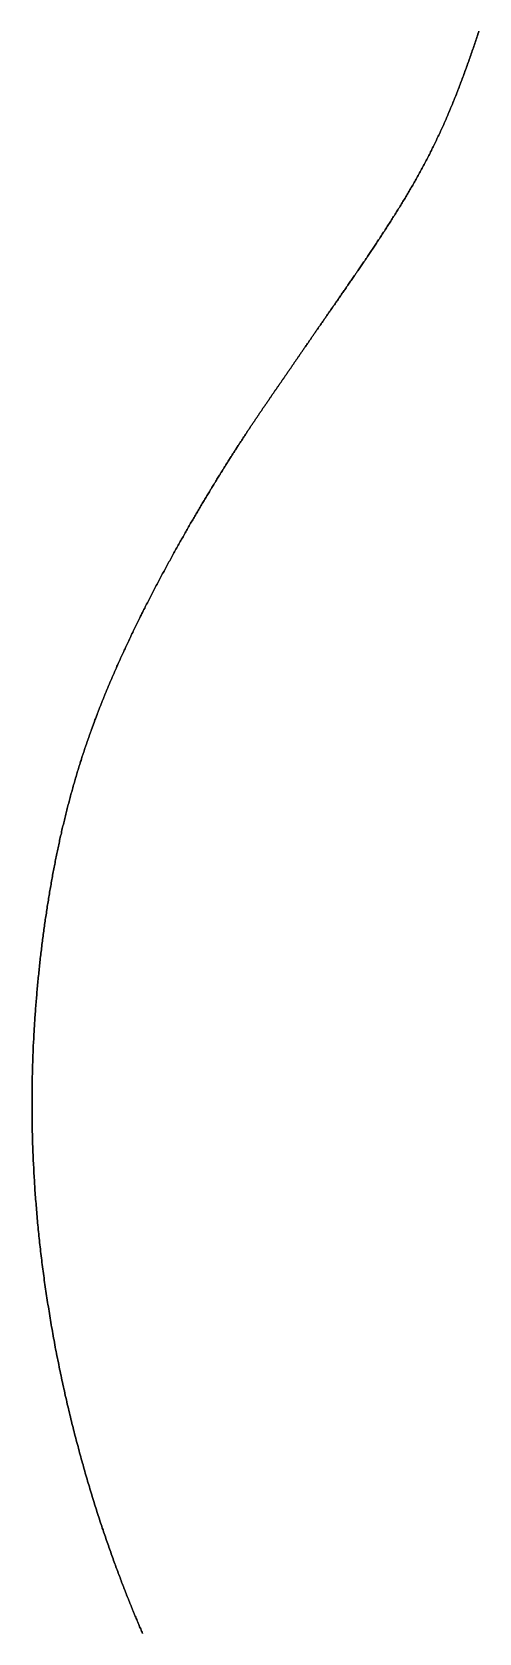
# Model space of a CAD drawing. Header units: inches. Extents: x 130170 to 284068, y 377793 to 804530.
# Drawn here: x 253348.8 to 253387.2, y 753642.5 to 753780.1 of the extents above; entities that cross this region are included whole.
import ezdxf

# ---------------------------------------------------------------- set-up
doc = ezdxf.new("R2010")
doc.units = ezdxf.units.IN
doc.header["$MEASUREMENT"] = 0
doc.layers.add('muni_il', color=7, linetype='Continuous')

msp = doc.modelspace()

# ---------------------------------------------------------------- linework, layer by layer
at = {"layer": 'muni_il'}
for points in [[(253387.18, 753780.2), (253387.14, 753780.07), (253387.1, 753779.94), (253387.05, 753779.8), (253387.01, 753779.67), (253386.96, 753779.54), (253386.92, 753779.41), (253386.88, 753779.28), (253386.83, 753779.15), (253386.79, 753779.02), (253386.74, 753778.89), (253386.7, 753778.76), (253386.66, 753778.63), (253386.61, 753778.5), (253386.57, 753778.38), (253386.52, 753778.25), (253386.48, 753778.12), (253386.43, 753777.99), (253386.39, 753777.86), (253386.34, 753777.74), (253386.3, 753777.61), (253386.25, 753777.48), (253386.21, 753777.36), (253386.16, 753777.23), (253386.12, 753777.1), (253386.07, 753776.98), (253386.03, 753776.85), (253385.98, 753776.73), (253385.93, 753776.6), (253385.89, 753776.47), (253385.84, 753776.35), (253385.8, 753776.23), (253385.75, 753776.1), (253385.7, 753775.98), (253385.66, 753775.85), (253385.61, 753775.73), (253385.57, 753775.61), (253385.52, 753775.49), (253385.47, 753775.36), (253385.42, 753775.24), (253385.38, 753775.12), (253385.33, 753775), (253385.28, 753774.88), (253385.24, 753774.76), (253385.19, 753774.64), (253385.14, 753774.52), (253385.09, 753774.4), (253385.04, 753774.28), (253385, 753774.16), (253384.95, 753774.04), (253384.9, 753773.92), (253384.85, 753773.8), (253384.8, 753773.68), (253384.75, 753773.56), (253384.7, 753773.45), (253384.65, 753773.33), (253384.6, 753773.21), (253384.55, 753773.09), (253384.5, 753772.98), (253384.45, 753772.86), (253384.4, 753772.74), (253384.35, 753772.63), (253384.3, 753772.51), (253384.25, 753772.4), (253384.2, 753772.28), (253384.15, 753772.17), (253384.1, 753772.05), (253384.05, 753771.94), (253383.99, 753771.83), (253383.94, 753771.71), (253383.89, 753771.6), (253383.84, 753771.49), (253383.79, 753771.37), (253383.73, 753771.26), (253383.68, 753771.15), (253383.63, 753771.04), (253383.57, 753770.93), (253383.52, 753770.81), (253383.47, 753770.7), (253383.41, 753770.59), (253383.36, 753770.48), (253383.31, 753770.37), (253383.25, 753770.26), (253383.2, 753770.15), (253383.14, 753770.04), (253383.09, 753769.93), (253383.03, 753769.82), (253382.98, 753769.71), (253382.92, 753769.6), (253382.87, 753769.5), (253382.81, 753769.39), (253382.76, 753769.28), (253382.7, 753769.17), (253382.64, 753769.06), (253382.59, 753768.96), (253382.53, 753768.85), (253382.48, 753768.74), (253382.42, 753768.64), (253382.36, 753768.53), (253382.3, 753768.42), (253382.25, 753768.32), (253382.19, 753768.21), (253382.13, 753768.11), (253382.07, 753768), (253382.02, 753767.9), (253381.96, 753767.79), (253381.9, 753767.69), (253381.84, 753767.58), (253381.78, 753767.48), (253381.72, 753767.37), (253381.67, 753767.27), (253381.61, 753767.17), (253381.55, 753767.06), (253381.49, 753766.96), (253381.43, 753766.86), (253381.37, 753766.76), (253381.31, 753766.65), (253381.25, 753766.55), (253381.19, 753766.45), (253381.13, 753766.35), (253381.07, 753766.24), (253381.01, 753766.14), (253380.95, 753766.04), (253380.89, 753765.94), (253380.83, 753765.84), (253380.77, 753765.74), (253380.71, 753765.64), (253380.65, 753765.54), (253380.59, 753765.44), (253380.53, 753765.34), (253380.47, 753765.24), (253380.41, 753765.14), (253380.34, 753765.04), (253380.28, 753764.94), (253380.22, 753764.84), (253380.16, 753764.75), (253380.1, 753764.65), (253380.04, 753764.55), (253379.98, 753764.45), (253379.92, 753764.35), (253379.85, 753764.26), (253379.79, 753764.16), (253379.73, 753764.06), (253379.67, 753763.96), (253379.61, 753763.87), (253379.55, 753763.77), (253379.49, 753763.68), (253379.42, 753763.58), (253379.36, 753763.48), (253379.3, 753763.39), (253379.24, 753763.29), (253379.18, 753763.2), (253379.12, 753763.1), (253379.06, 753763.01), (253378.99, 753762.91), (253378.93, 753762.82), (253378.87, 753762.73), (253378.81, 753762.63), (253378.75, 753762.54), (253378.69, 753762.45), (253378.63, 753762.35), (253378.56, 753762.26), (253378.5, 753762.17), (253378.44, 753762.08), (253378.38, 753761.98), (253378.32, 753761.89), (253378.26, 753761.8), (253378.2, 753761.71), (253378.14, 753761.62), (253378.08, 753761.53), (253378.02, 753761.44), (253377.96, 753761.35), (253377.9, 753761.26), (253377.84, 753761.17), (253377.78, 753761.08), (253377.72, 753760.99), (253377.66, 753760.9), (253377.6, 753760.81), (253377.54, 753760.72), (253377.48, 753760.64), (253377.42, 753760.55), (253377.36, 753760.46), (253377.3, 753760.37), (253377.24, 753760.29), (253377.18, 753760.2), (253377.12, 753760.11), (253377.06, 753760.03), (253377, 753759.94), (253376.95, 753759.86), (253376.89, 753759.77), (253376.83, 753759.68), (253376.77, 753759.6), (253376.71, 753759.52), (253376.66, 753759.43), (253376.6, 753759.35), (253376.54, 753759.26), (253376.48, 753759.18), (253376.43, 753759.1), (253376.37, 753759.02), (253376.31, 753758.93), (253376.26, 753758.85), (253376.2, 753758.77), (253376.14, 753758.69), (253376.09, 753758.61), (253376.03, 753758.53), (253375.98, 753758.45), (253375.92, 753758.37), (253375.87, 753758.29), (253375.81, 753758.21), (253375.76, 753758.13), (253375.7, 753758.05), (253375.65, 753757.97), (253375.59, 753757.89), (253375.54, 753757.81), (253375.49, 753757.74), (253375.43, 753757.66), (253375.38, 753757.58), (253375.33, 753757.51), (253375.27, 753757.43), (253375.22, 753757.35), (253375.17, 753757.28), (253375.12, 753757.2), (253375.07, 753757.13), (253375.01, 753757.05), (253374.96, 753756.98), (253374.91, 753756.9), (253374.86, 753756.83), (253374.81, 753756.76), (253374.76, 753756.68), (253374.71, 753756.61), (253374.66, 753756.54), (253374.61, 753756.47), (253374.56, 753756.4), (253374.51, 753756.32), (253374.46, 753756.25), (253374.41, 753756.18), (253374.36, 753756.11), (253374.31, 753756.04), (253374.26, 753755.97), (253374.22, 753755.9), (253374.17, 753755.83), (253374.12, 753755.76), (253374.07, 753755.7), (253374.03, 753755.63), (253373.98, 753755.56), (253373.93, 753755.49), (253373.89, 753755.43), (253373.84, 753755.36), (253373.79, 753755.29), (253373.75, 753755.23), (253373.7, 753755.16), (253373.66, 753755.09), (253373.61, 753755.03), (253373.57, 753754.96), (253373.52, 753754.9), (253373.48, 753754.84), (253373.43, 753754.77), (253373.39, 753754.71), (253373.35, 753754.65), (253373.3, 753754.58), (253373.26, 753754.52), (253373.22, 753754.46), (253373.17, 753754.39), (253373.13, 753754.33), (253373.09, 753754.27), (253373.05, 753754.21), (253373, 753754.15), (253372.96, 753754.09), (253372.92, 753754.03), (253372.88, 753753.97), (253372.84, 753753.91), (253372.8, 753753.85), (253372.76, 753753.79), (253372.72, 753753.73), (253372.68, 753753.67), (253372.63, 753753.61), (253372.59, 753753.56), (253372.56, 753753.5), (253372.52, 753753.44), (253372.48, 753753.38), (253372.44, 753753.33), (253372.4, 753753.27), (253372.36, 753753.21), (253372.32, 753753.16), (253372.28, 753753.1), (253372.24, 753753.05), (253372.21, 753752.99), (253372.17, 753752.94), (253372.13, 753752.88), (253372.09, 753752.83), (253372.05, 753752.77), (253372.02, 753752.72), (253371.98, 753752.66), (253371.94, 753752.61), (253371.91, 753752.56), (253371.87, 753752.5), (253371.83, 753752.45), (253371.8, 753752.4), (253371.76, 753752.34), (253371.72, 753752.29), (253371.69, 753752.24), (253371.65, 753752.19), (253371.62, 753752.14), (253371.58, 753752.08), (253371.55, 753752.03), (253371.51, 753751.98), (253371.48, 753751.93), (253371.44, 753751.88), (253371.41, 753751.83), (253371.37, 753751.78), (253371.34, 753751.73), (253371.3, 753751.68), (253371.27, 753751.63), (253371.23, 753751.58), (253371.2, 753751.53), (253371.16, 753751.48), (253371.13, 753751.43), (253371.1, 753751.38), (253371.06, 753751.33), (253371.03, 753751.28), (253371, 753751.23), (253370.96, 753751.18), (253370.93, 753751.13), (253370.89, 753751.09), (253370.86, 753751.04), (253370.83, 753750.99), (253370.79, 753750.94), (253370.76, 753750.89), (253370.73, 753750.84), (253370.7, 753750.8), (253370.66, 753750.75), (253370.63, 753750.7), (253370.6, 753750.65), (253370.56, 753750.6), (253370.53, 753750.56), (253370.5, 753750.51), (253370.46, 753750.46), (253370.43, 753750.41), (253370.4, 753750.37), (253370.37, 753750.32), (253370.33, 753750.27), (253370.3, 753750.22), (253370.27, 753750.18), (253370.24, 753750.13), (253370.2, 753750.08), (253370.17, 753750.03), (253370.14, 753749.99), (253370.11, 753749.94), (253370.07, 753749.89), (253370.04, 753749.84), (253370.01, 753749.8), (253369.98, 753749.75), (253369.94, 753749.7), (253369.91, 753749.65), (253369.88, 753749.61), (253369.84, 753749.56), (253369.81, 753749.51), (253369.78, 753749.46), (253369.75, 753749.42), (253369.71, 753749.37), (253369.68, 753749.32), (253369.65, 753749.27), (253369.61, 753749.23), (253369.58, 753749.18), (253369.55, 753749.13), (253369.52, 753749.08), (253369.48, 753749.03), (253369.45, 753748.98), (253369.42, 753748.94), (253369.38, 753748.89), (253369.35, 753748.84), (253369.31, 753748.79), (253369.28, 753748.74), (253369.25, 753748.69), (253369.21, 753748.64), (253369.18, 753748.59), (253369.15, 753748.54), (253369.11, 753748.49), (253369.08, 753748.44), (253369.04, 753748.39), (253369.01, 753748.34), (253368.97, 753748.29), (253368.94, 753748.24), (253368.91, 753748.19), (253368.87, 753748.14), (253368.84, 753748.09), (253368.8, 753748.04), (253368.77, 753747.99), (253368.73, 753747.93), (253368.69, 753747.88), (253368.66, 753747.83), (253368.62, 753747.78), (253368.59, 753747.72), (253368.55, 753747.67), (253368.52, 753747.62), (253368.48, 753747.56), (253368.44, 753747.51), (253368.41, 753747.46), (253368.37, 753747.4), (253368.33, 753747.35), (253368.3, 753747.29), (253368.26, 753747.24), (253368.22, 753747.18), (253368.18, 753747.13), (253368.15, 753747.07), (253368.11, 753747.02), (253368.07, 753746.96), (253368.03, 753746.9), (253367.99, 753746.85), (253367.96, 753746.79), (253367.92, 753746.73), (253367.88, 753746.67), (253367.84, 753746.62), (253367.8, 753746.56), (253367.76, 753746.5), (253367.72, 753746.44), (253367.68, 753746.38), (253367.64, 753746.32), (253367.6, 753746.26), (253367.56, 753746.2), (253367.52, 753746.14), (253367.48, 753746.08), (253367.44, 753746.02), (253367.4, 753745.96), (253367.36, 753745.89), (253367.32, 753745.83), (253367.27, 753745.77), (253367.23, 753745.7), (253367.19, 753745.64), (253367.15, 753745.58), (253367.11, 753745.51), (253367.06, 753745.45), (253367.02, 753745.38), (253366.98, 753745.32), (253366.93, 753745.25), (253366.89, 753745.18), (253366.85, 753745.12), (253366.8, 753745.05), (253366.76, 753744.98), (253366.71, 753744.92), (253366.67, 753744.85), (253366.63, 753744.78), (253366.58, 753744.71), (253366.54, 753744.64), (253366.49, 753744.57), (253366.44, 753744.5), (253366.4, 753744.43), (253366.35, 753744.36), (253366.31, 753744.29), (253366.26, 753744.21), (253366.21, 753744.14), (253366.17, 753744.07), (253366.12, 753743.99), (253366.07, 753743.92), (253366.02, 753743.85), (253365.98, 753743.77), (253365.93, 753743.7), (253365.88, 753743.62), (253365.83, 753743.55), (253365.78, 753743.47), (253365.74, 753743.39), (253365.69, 753743.31), (253365.64, 753743.24), (253365.59, 753743.16), (253365.54, 753743.08), (253365.49, 753743), (253365.44, 753742.92), (253365.39, 753742.84), (253365.34, 753742.76), (253365.29, 753742.68), (253365.24, 753742.6), (253365.18, 753742.52), (253365.13, 753742.44), (253365.08, 753742.35), (253365.03, 753742.27), (253364.98, 753742.19), (253364.93, 753742.1), (253364.87, 753742.02), (253364.82, 753741.93), (253364.77, 753741.85), (253364.72, 753741.76), (253364.66, 753741.68), (253364.61, 753741.59), (253364.56, 753741.5), (253364.5, 753741.41), (253364.45, 753741.33), (253364.39, 753741.24), (253364.34, 753741.15), (253364.29, 753741.06), (253364.23, 753740.97), (253364.18, 753740.88), (253364.12, 753740.79), (253364.07, 753740.7), (253364.01, 753740.61), (253363.96, 753740.52), (253363.9, 753740.42), (253363.84, 753740.33), (253363.79, 753740.24), (253363.73, 753740.15), (253363.68, 753740.05), (253363.62, 753739.96), (253363.56, 753739.86), (253363.51, 753739.77), (253363.45, 753739.67), (253363.39, 753739.58), (253363.33, 753739.48), (253363.28, 753739.38), (253363.22, 753739.29), (253363.16, 753739.19), (253363.1, 753739.09), (253363.05, 753738.99), (253362.99, 753738.89), (253362.93, 753738.8), (253362.87, 753738.7), (253362.81, 753738.6), (253362.76, 753738.5), (253362.7, 753738.4), (253362.64, 753738.3), (253362.58, 753738.19), (253362.52, 753738.09), (253362.46, 753737.99), (253362.4, 753737.89), (253362.34, 753737.79), (253362.28, 753737.68), (253362.22, 753737.58), (253362.17, 753737.48), (253362.11, 753737.37), (253362.05, 753737.27), (253361.99, 753737.16), (253361.93, 753737.06), (253361.87, 753736.95), (253361.81, 753736.85), (253361.75, 753736.74), (253361.69, 753736.64), (253361.63, 753736.53), (253361.57, 753736.42), (253361.51, 753736.32), (253361.45, 753736.21), (253361.39, 753736.1), (253361.33, 753736), (253361.27, 753735.89), (253361.21, 753735.78), (253361.14, 753735.67), (253361.08, 753735.56), (253361.02, 753735.45), (253360.96, 753735.34), (253360.9, 753735.23), (253360.84, 753735.12), (253360.78, 753735.01), (253360.72, 753734.9), (253360.66, 753734.79), (253360.6, 753734.68), (253360.54, 753734.57), (253360.48, 753734.46), (253360.42, 753734.35), (253360.36, 753734.24), (253360.3, 753734.13), (253360.24, 753734.02), (253360.18, 753733.9), (253360.12, 753733.79), (253360.06, 753733.68), (253359.99, 753733.57), (253359.93, 753733.45), (253359.87, 753733.34), (253359.81, 753733.23), (253359.75, 753733.11), (253359.69, 753733), (253359.63, 753732.89), (253359.57, 753732.77), (253359.51, 753732.66), (253359.45, 753732.55), (253359.39, 753732.43), (253359.33, 753732.32), (253359.27, 753732.2), (253359.21, 753732.09), (253359.15, 753731.97), (253359.09, 753731.86), (253359.04, 753731.74), (253358.98, 753731.63), (253358.92, 753731.51), (253358.86, 753731.4), (253358.8, 753731.28), (253358.74, 753731.17), (253358.68, 753731.05), (253358.62, 753730.94), (253358.56, 753730.82), (253358.5, 753730.71), (253358.45, 753730.59), (253358.39, 753730.48), (253358.33, 753730.36), (253358.27, 753730.24), (253358.21, 753730.13), (253358.16, 753730.01), (253358.1, 753729.9), (253358.04, 753729.78), (253357.98, 753729.66), (253357.93, 753729.55), (253357.87, 753729.43), (253357.81, 753729.32), (253357.75, 753729.2), (253357.7, 753729.08), (253357.64, 753728.97), (253357.58, 753728.85), (253357.53, 753728.73), (253357.47, 753728.62), (253357.42, 753728.5), (253357.36, 753728.39), (253357.3, 753728.27), (253357.25, 753728.15), (253357.19, 753728.04), (253357.14, 753727.92), (253357.08, 753727.8), (253357.03, 753727.69), (253356.97, 753727.57), (253356.92, 753727.46), (253356.87, 753727.34), (253356.81, 753727.22), (253356.76, 753727.11), (253356.7, 753726.99), (253356.65, 753726.88), (253356.6, 753726.76), (253356.54, 753726.64), (253356.49, 753726.53), (253356.44, 753726.41), (253356.38, 753726.29), (253356.33, 753726.18), (253356.28, 753726.06), (253356.23, 753725.95), (253356.18, 753725.83), (253356.12, 753725.71), (253356.07, 753725.6), (253356.02, 753725.48), (253355.97, 753725.37), (253355.92, 753725.25), (253355.87, 753725.14), (253355.82, 753725.02), (253355.77, 753724.9), (253355.72, 753724.79), (253355.67, 753724.67), (253355.62, 753724.56), (253355.57, 753724.44), (253355.52, 753724.33), (253355.47, 753724.21), (253355.42, 753724.1), (253355.37, 753723.98), (253355.32, 753723.86), (253355.28, 753723.75), (253355.23, 753723.63), (253355.18, 753723.52), (253355.13, 753723.4), (253355.09, 753723.29), (253355.04, 753723.17), (253354.99, 753723.06), (253354.94, 753722.94), (253354.9, 753722.83), (253354.85, 753722.71), (253354.81, 753722.6), (253354.76, 753722.48), (253354.71, 753722.37), (253354.67, 753722.25), (253354.62, 753722.14), (253354.58, 753722.02), (253354.53, 753721.91), (253354.49, 753721.79), (253354.44, 753721.68), (253354.4, 753721.56), (253354.36, 753721.45), (253354.31, 753721.33), (253354.27, 753721.22), (253354.22, 753721.1), (253354.18, 753720.99), (253354.14, 753720.87), (253354.1, 753720.76), (253354.05, 753720.64), (253354.01, 753720.53), (253353.97, 753720.41), (253353.93, 753720.3), (253353.88, 753720.18), (253353.84, 753720.07), (253353.8, 753719.95), (253353.76, 753719.84), (253353.72, 753719.72), (253353.68, 753719.61), (253353.64, 753719.49), (253353.6, 753719.37), (253353.56, 753719.26), (253353.52, 753719.14), (253353.48, 753719.03), (253353.44, 753718.91), (253353.4, 753718.8), (253353.36, 753718.68), (253353.32, 753718.57), (253353.28, 753718.45), (253353.24, 753718.33), (253353.21, 753718.22), (253353.17, 753718.1), (253353.13, 753717.99), (253353.09, 753717.87), (253353.05, 753717.75), (253353.02, 753717.64), (253352.98, 753717.52), (253352.94, 753717.41), (253352.91, 753717.29), (253352.87, 753717.17), (253352.83, 753717.06), (253352.8, 753716.94), (253352.76, 753716.82), (253352.73, 753716.7), (253352.69, 753716.59), (253352.65, 753716.47), (253352.62, 753716.35), (253352.58, 753716.24), (253352.55, 753716.12), (253352.51, 753716), (253352.48, 753715.88), (253352.44, 753715.76), (253352.41, 753715.65), (253352.38, 753715.53), (253352.34, 753715.41), (253352.31, 753715.29), (253352.27, 753715.17), (253352.24, 753715.05), (253352.21, 753714.93), (253352.18, 753714.81), (253352.14, 753714.7), (253352.11, 753714.58), (253352.08, 753714.46), (253352.04, 753714.34), (253352.01, 753714.22), (253351.98, 753714.1), (253351.95, 753713.98), (253351.92, 753713.85), (253351.88, 753713.73), (253351.85, 753713.61), (253351.82, 753713.49), (253351.79, 753713.37), (253351.76, 753713.25), (253351.73, 753713.13), (253351.7, 753713), (253351.67, 753712.88), (253351.64, 753712.76), (253351.61, 753712.64), (253351.58, 753712.51), (253351.55, 753712.39), (253351.52, 753712.27), (253351.49, 753712.14), (253351.46, 753712.02), (253351.43, 753711.9), (253351.4, 753711.77), (253351.37, 753711.65), (253351.34, 753711.52), (253351.31, 753711.4), (253351.29, 753711.27), (253351.26, 753711.15), (253351.23, 753711.02), (253351.2, 753710.9), (253351.17, 753710.77), (253351.14, 753710.64), (253351.12, 753710.52), (253351.09, 753710.39), (253351.06, 753710.26), (253351.04, 753710.14), (253351.01, 753710.01), (253350.98, 753709.88), (253350.95, 753709.75), (253350.93, 753709.62), (253350.9, 753709.5), (253350.87, 753709.37), (253350.85, 753709.24), (253350.82, 753709.11), (253350.8, 753708.98), (253350.77, 753708.85), (253350.75, 753708.72), (253350.72, 753708.59), (253350.69, 753708.46), (253350.67, 753708.33), (253350.64, 753708.19), (253350.62, 753708.06), (253350.59, 753707.93), (253350.57, 753707.8), (253350.54, 753707.66), (253350.52, 753707.53), (253350.5, 753707.4), (253350.47, 753707.27), (253350.45, 753707.13), (253350.42, 753707), (253350.4, 753706.86), (253350.38, 753706.73), (253350.35, 753706.59), (253350.33, 753706.46), (253350.31, 753706.32), (253350.28, 753706.19), (253350.26, 753706.05), (253350.24, 753705.91), (253350.22, 753705.78), (253350.19, 753705.64), (253350.17, 753705.5), (253350.15, 753705.37), (253350.13, 753705.23), (253350.1, 753705.09), (253350.08, 753704.95), (253350.06, 753704.81), (253350.04, 753704.67), (253350.02, 753704.53), (253350, 753704.39), (253349.98, 753704.25), (253349.96, 753704.11), (253349.93, 753703.97), (253349.91, 753703.83), (253349.89, 753703.69), (253349.87, 753703.55), (253349.85, 753703.41), (253349.83, 753703.26), (253349.81, 753703.12), (253349.79, 753702.98), (253349.77, 753702.84), (253349.75, 753702.69), (253349.74, 753702.55), (253349.72, 753702.41), (253349.7, 753702.26), (253349.68, 753702.12), (253349.66, 753701.97), (253349.64, 753701.83), (253349.62, 753701.68), (253349.61, 753701.53), (253349.59, 753701.39), (253349.57, 753701.24), (253349.55, 753701.09), (253349.53, 753700.95), (253349.52, 753700.8), (253349.5, 753700.65), (253349.48, 753700.5), (253349.47, 753700.36), (253349.45, 753700.21), (253349.43, 753700.06), (253349.42, 753699.91), (253349.4, 753699.76), (253349.38, 753699.61), (253349.37, 753699.46), (253349.35, 753699.31), (253349.34, 753699.16), (253349.32, 753699.01), (253349.31, 753698.86), (253349.29, 753698.7), (253349.28, 753698.55), (253349.26, 753698.4), (253349.25, 753698.25), (253349.23, 753698.09), (253349.22, 753697.94), (253349.21, 753697.79), (253349.19, 753697.63), (253349.18, 753697.48), (253349.17, 753697.32), (253349.15, 753697.17), (253349.14, 753697.01), (253349.13, 753696.86), (253349.12, 753696.7), (253349.1, 753696.55), (253349.09, 753696.39), (253349.08, 753696.23), (253349.07, 753696.08), (253349.06, 753695.92), (253349.04, 753695.76), (253349.03, 753695.6), (253349.02, 753695.45), (253349.01, 753695.29), (253349, 753695.13), (253348.99, 753694.97), (253348.98, 753694.81), (253348.97, 753694.65), (253348.96, 753694.49), (253348.95, 753694.33), (253348.94, 753694.17), (253348.93, 753694.01), (253348.92, 753693.85), (253348.92, 753693.69), (253348.91, 753693.52), (253348.9, 753693.36), (253348.89, 753693.2), (253348.88, 753693.04), (253348.88, 753692.87), (253348.87, 753692.71), (253348.86, 753692.55), (253348.86, 753692.38), (253348.85, 753692.22), (253348.84, 753692.05), (253348.84, 753691.89), (253348.83, 753691.72), (253348.83, 753691.56), (253348.82, 753691.39), (253348.82, 753691.23), (253348.81, 753691.06), (253348.81, 753690.89), (253348.8, 753690.73), (253348.8, 753690.56), (253348.79, 753690.39), (253348.79, 753690.22), (253348.79, 753690.06), (253348.78, 753689.89), (253348.78, 753689.72), (253348.78, 753689.55), (253348.78, 753689.38), (253348.77, 753689.21), (253348.77, 753689.04), (253348.77, 753688.87), (253348.77, 753688.7), (253348.77, 753688.53), (253348.77, 753688.36), (253348.77, 753688.19), (253348.77, 753688.02), (253348.77, 753687.84), (253348.77, 753687.67), (253348.77, 753687.5), (253348.77, 753687.33), (253348.77, 753687.15), (253348.77, 753686.98), (253348.77, 753686.8), (253348.78, 753686.63), (253348.78, 753686.46), (253348.78, 753686.28), (253348.78, 753686.11), (253348.79, 753685.93), (253348.79, 753685.76), (253348.79, 753685.58), (253348.8, 753685.4), (253348.8, 753685.23), (253348.81, 753685.05), (253348.81, 753684.87), (253348.82, 753684.7), (253348.82, 753684.52), (253348.83, 753684.34), (253348.84, 753684.16), (253348.84, 753683.98), (253348.85, 753683.81), (253348.86, 753683.63), (253348.86, 753683.45), (253348.87, 753683.27), (253348.88, 753683.09), (253348.89, 753682.91), (253348.9, 753682.73), (253348.91, 753682.55), (253348.91, 753682.37), (253348.92, 753682.18), (253348.93, 753682), (253348.94, 753681.82), (253348.95, 753681.64), (253348.97, 753681.46), (253348.98, 753681.27), (253348.99, 753681.09), (253349, 753680.91), (253349.01, 753680.73), (253349.02, 753680.54), (253349.04, 753680.36), (253349.05, 753680.17), (253349.06, 753679.99), (253349.08, 753679.81), (253349.09, 753679.62), (253349.11, 753679.44), (253349.12, 753679.25), (253349.14, 753679.07), (253349.15, 753678.88), (253349.17, 753678.7), (253349.18, 753678.51), (253349.2, 753678.32), (253349.22, 753678.14), (253349.23, 753677.95), (253349.25, 753677.76), (253349.27, 753677.58), (253349.29, 753677.39), (253349.31, 753677.2), (253349.32, 753677.01), (253349.34, 753676.83), (253349.36, 753676.64), (253349.38, 753676.45), (253349.4, 753676.26), (253349.42, 753676.07), (253349.44, 753675.88), (253349.47, 753675.7), (253349.49, 753675.51), (253349.51, 753675.32), (253349.53, 753675.13), (253349.55, 753674.94), (253349.58, 753674.75), (253349.6, 753674.56), (253349.62, 753674.37), (253349.65, 753674.18), (253349.67, 753673.99), (253349.7, 753673.8), (253349.72, 753673.61), (253349.75, 753673.42), (253349.77, 753673.23), (253349.8, 753673.04), (253349.82, 753672.85), (253349.85, 753672.65), (253349.88, 753672.46), (253349.91, 753672.27), (253349.93, 753672.08), (253349.96, 753671.89), (253349.99, 753671.7), (253350.02, 753671.51), (253350.05, 753671.32), (253350.08, 753671.12), (253350.11, 753670.93), (253350.14, 753670.74), (253350.17, 753670.55), (253350.2, 753670.36), (253350.23, 753670.17), (253350.26, 753669.98), (253350.29, 753669.78), (253350.32, 753669.59), (253350.35, 753669.4), (253350.39, 753669.21), (253350.42, 753669.02), (253350.45, 753668.83), (253350.49, 753668.63), (253350.52, 753668.44), (253350.55, 753668.25), (253350.59, 753668.06), (253350.62, 753667.87), (253350.66, 753667.68), (253350.69, 753667.49), (253350.73, 753667.3), (253350.77, 753667.1), (253350.8, 753666.91), (253350.84, 753666.72), (253350.88, 753666.53), (253350.91, 753666.34), (253350.95, 753666.15), (253350.99, 753665.96), (253351.03, 753665.77), (253351.07, 753665.58), (253351.1, 753665.39), (253351.14, 753665.2), (253351.18, 753665.01), (253351.22, 753664.82), (253351.26, 753664.63), (253351.3, 753664.44), (253351.34, 753664.26), (253351.38, 753664.07), (253351.42, 753663.88), (253351.47, 753663.69), (253351.51, 753663.5), (253351.55, 753663.32), (253351.59, 753663.13), (253351.63, 753662.94), (253351.68, 753662.75), (253351.72, 753662.57), (253351.76, 753662.38), (253351.8, 753662.2), (253351.85, 753662.01), (253351.89, 753661.82), (253351.94, 753661.64), (253351.98, 753661.45), (253352.02, 753661.27), (253352.07, 753661.09), (253352.11, 753660.9), (253352.16, 753660.72), (253352.2, 753660.54), (253352.25, 753660.35), (253352.3, 753660.17), (253352.34, 753659.99), (253352.39, 753659.81), (253352.43, 753659.63), (253352.48, 753659.44), (253352.53, 753659.26), (253352.57, 753659.08), (253352.62, 753658.9), (253352.67, 753658.73), (253352.72, 753658.55), (253352.76, 753658.37), (253352.81, 753658.19), (253352.86, 753658.01), (253352.91, 753657.84), (253352.96, 753657.66), (253353, 753657.48), (253353.05, 753657.31), (253353.1, 753657.13), (253353.15, 753656.96), (253353.2, 753656.79), (253353.25, 753656.61), (253353.3, 753656.44), (253353.35, 753656.27), (253353.4, 753656.1), (253353.45, 753655.92), (253353.5, 753655.75), (253353.55, 753655.58), (253353.6, 753655.41), (253353.65, 753655.25), (253353.7, 753655.08), (253353.75, 753654.91), (253353.8, 753654.74), (253353.85, 753654.58), (253353.9, 753654.41), (253353.95, 753654.24), (253354, 753654.08), (253354.05, 753653.92), (253354.1, 753653.75), (253354.15, 753653.59), (253354.2, 753653.43), (253354.25, 753653.27), (253354.3, 753653.11), (253354.35, 753652.95), (253354.41, 753652.79), (253354.46, 753652.63), (253354.51, 753652.47), (253354.56, 753652.31), (253354.61, 753652.16), (253354.66, 753652), (253354.71, 753651.84), (253354.76, 753651.69), (253354.81, 753651.54), (253354.87, 753651.38), (253354.92, 753651.23), (253354.97, 753651.08), (253355.02, 753650.93), (253355.07, 753650.78), (253355.12, 753650.63), (253355.17, 753650.48), (253355.22, 753650.33), (253355.27, 753650.19), (253355.33, 753650.04), (253355.38, 753649.89), (253355.43, 753649.75), (253355.48, 753649.61), (253355.53, 753649.46), (253355.58, 753649.32), (253355.63, 753649.18), (253355.68, 753649.04), (253355.73, 753648.9), (253355.78, 753648.76), (253355.83, 753648.62), (253355.88, 753648.48), (253355.93, 753648.35), (253355.98, 753648.21), (253356.03, 753648.07), (253356.08, 753647.94), (253356.13, 753647.81), (253356.18, 753647.67), (253356.23, 753647.54), (253356.28, 753647.41), (253356.33, 753647.28), (253356.38, 753647.15), (253356.42, 753647.02), (253356.47, 753646.9), (253356.52, 753646.77), (253356.57, 753646.64), (253356.62, 753646.52), (253356.67, 753646.39), (253356.71, 753646.27), (253356.76, 753646.15), (253356.81, 753646.03), (253356.86, 753645.91), (253356.9, 753645.79), (253356.95, 753645.67), (253357, 753645.55), (253357.05, 753645.43), (253357.09, 753645.31), (253357.14, 753645.2), (253357.18, 753645.08), (253357.23, 753644.97), (253357.28, 753644.86), (253357.32, 753644.74), (253357.37, 753644.63), (253357.41, 753644.52), (253357.46, 753644.41), (253357.5, 753644.3), (253357.55, 753644.19), (253357.59, 753644.09), (253357.64, 753643.98), (253357.68, 753643.88), (253357.72, 753643.77), (253357.77, 753643.67), (253357.81, 753643.56), (253357.85, 753643.46), (253357.9, 753643.36), (253357.94, 753643.26), (253357.98, 753643.16), (253358.02, 753643.06), (253358.06, 753642.96), (253358.11, 753642.87), (253358.15, 753642.77), (253358.19, 753642.67), (253358.23, 753642.58), (253358.27, 753642.49)], [(253358.27, 753642.49), (253358.23, 753642.58), (253358.19, 753642.67), (253358.15, 753642.77), (253358.11, 753642.87), (253358.06, 753642.96), (253358.02, 753643.06), (253357.98, 753643.16), (253357.94, 753643.26), (253357.9, 753643.36), (253357.85, 753643.46), (253357.81, 753643.56), (253357.77, 753643.67), (253357.72, 753643.77), (253357.68, 753643.88), (253357.64, 753643.98), (253357.59, 753644.09), (253357.55, 753644.19), (253357.5, 753644.3), (253357.46, 753644.41), (253357.41, 753644.52), (253357.37, 753644.63), (253357.32, 753644.74), (253357.28, 753644.86), (253357.23, 753644.97), (253357.18, 753645.08), (253357.14, 753645.2), (253357.09, 753645.31), (253357.05, 753645.43), (253357, 753645.55), (253356.95, 753645.67), (253356.9, 753645.79), (253356.86, 753645.91), (253356.81, 753646.03), (253356.76, 753646.15), (253356.71, 753646.27), (253356.67, 753646.39), (253356.62, 753646.52), (253356.57, 753646.64), (253356.52, 753646.77), (253356.47, 753646.9), (253356.42, 753647.02), (253356.38, 753647.15), (253356.33, 753647.28), (253356.28, 753647.41), (253356.23, 753647.54), (253356.18, 753647.67), (253356.13, 753647.81), (253356.08, 753647.94), (253356.03, 753648.07), (253355.98, 753648.21), (253355.93, 753648.35), (253355.88, 753648.48), (253355.83, 753648.62), (253355.78, 753648.76), (253355.73, 753648.9), (253355.68, 753649.04), (253355.63, 753649.18), (253355.58, 753649.32), (253355.53, 753649.46), (253355.48, 753649.61), (253355.43, 753649.75), (253355.38, 753649.89), (253355.33, 753650.04), (253355.27, 753650.19), (253355.22, 753650.33), (253355.17, 753650.48), (253355.12, 753650.63), (253355.07, 753650.78), (253355.02, 753650.93), (253354.97, 753651.08), (253354.92, 753651.23), (253354.87, 753651.38), (253354.81, 753651.54), (253354.76, 753651.69), (253354.71, 753651.84), (253354.66, 753652), (253354.61, 753652.16), (253354.56, 753652.31), (253354.51, 753652.47), (253354.46, 753652.63), (253354.41, 753652.79), (253354.35, 753652.95), (253354.3, 753653.11), (253354.25, 753653.27), (253354.2, 753653.43), (253354.15, 753653.59), (253354.1, 753653.75), (253354.05, 753653.92), (253354, 753654.08), (253353.95, 753654.24), (253353.9, 753654.41), (253353.85, 753654.58), (253353.8, 753654.74), (253353.75, 753654.91), (253353.7, 753655.08), (253353.65, 753655.25), (253353.6, 753655.41), (253353.55, 753655.58), (253353.5, 753655.75), (253353.45, 753655.92), (253353.4, 753656.1), (253353.35, 753656.27), (253353.3, 753656.44), (253353.25, 753656.61), (253353.2, 753656.79), (253353.15, 753656.96), (253353.1, 753657.13), (253353.05, 753657.31), (253353, 753657.48), (253352.96, 753657.66), (253352.91, 753657.84), (253352.86, 753658.01), (253352.81, 753658.19), (253352.76, 753658.37), (253352.72, 753658.55), (253352.67, 753658.73), (253352.62, 753658.9), (253352.57, 753659.08), (253352.53, 753659.26), (253352.48, 753659.44), (253352.43, 753659.63), (253352.39, 753659.81), (253352.34, 753659.99), (253352.3, 753660.17), (253352.25, 753660.35), (253352.2, 753660.54), (253352.16, 753660.72), (253352.11, 753660.9), (253352.07, 753661.09), (253352.02, 753661.27), (253351.98, 753661.45), (253351.94, 753661.64), (253351.89, 753661.82), (253351.85, 753662.01), (253351.8, 753662.2), (253351.76, 753662.38), (253351.72, 753662.57), (253351.68, 753662.75), (253351.63, 753662.94), (253351.59, 753663.13), (253351.55, 753663.32), (253351.51, 753663.5), (253351.47, 753663.69), (253351.42, 753663.88), (253351.38, 753664.07), (253351.34, 753664.26), (253351.3, 753664.44), (253351.26, 753664.63), (253351.22, 753664.82), (253351.18, 753665.01), (253351.14, 753665.2), (253351.1, 753665.39), (253351.07, 753665.58), (253351.03, 753665.77), (253350.99, 753665.96), (253350.95, 753666.15), (253350.91, 753666.34), (253350.88, 753666.53), (253350.84, 753666.72), (253350.8, 753666.91), (253350.77, 753667.1), (253350.73, 753667.3), (253350.69, 753667.49), (253350.66, 753667.68), (253350.62, 753667.87), (253350.59, 753668.06), (253350.55, 753668.25), (253350.52, 753668.44), (253350.49, 753668.63), (253350.45, 753668.83), (253350.42, 753669.02), (253350.39, 753669.21), (253350.35, 753669.4), (253350.32, 753669.59), (253350.29, 753669.78), (253350.26, 753669.98), (253350.23, 753670.17), (253350.2, 753670.36), (253350.17, 753670.55), (253350.14, 753670.74), (253350.11, 753670.93), (253350.08, 753671.12), (253350.05, 753671.32), (253350.02, 753671.51), (253349.99, 753671.7), (253349.96, 753671.89), (253349.93, 753672.08), (253349.91, 753672.27), (253349.88, 753672.46), (253349.85, 753672.65), (253349.82, 753672.85), (253349.8, 753673.04), (253349.77, 753673.23), (253349.75, 753673.42), (253349.72, 753673.61), (253349.7, 753673.8), (253349.67, 753673.99), (253349.65, 753674.18), (253349.62, 753674.37), (253349.6, 753674.56), (253349.58, 753674.75), (253349.55, 753674.94), (253349.53, 753675.13), (253349.51, 753675.32), (253349.49, 753675.51), (253349.47, 753675.7), (253349.44, 753675.88), (253349.42, 753676.07), (253349.4, 753676.26), (253349.38, 753676.45), (253349.36, 753676.64), (253349.34, 753676.83), (253349.32, 753677.01), (253349.31, 753677.2), (253349.29, 753677.39), (253349.27, 753677.58), (253349.25, 753677.76), (253349.23, 753677.95), (253349.22, 753678.14), (253349.2, 753678.32), (253349.18, 753678.51), (253349.17, 753678.7), (253349.15, 753678.88), (253349.14, 753679.07), (253349.12, 753679.25), (253349.11, 753679.44), (253349.09, 753679.62), (253349.08, 753679.81), (253349.06, 753679.99), (253349.05, 753680.17), (253349.04, 753680.36), (253349.02, 753680.54), (253349.01, 753680.73), (253349, 753680.91), (253348.99, 753681.09), (253348.98, 753681.27), (253348.97, 753681.46), (253348.95, 753681.64), (253348.94, 753681.82), (253348.93, 753682), (253348.92, 753682.18), (253348.91, 753682.37), (253348.91, 753682.55), (253348.9, 753682.73), (253348.89, 753682.91), (253348.88, 753683.09), (253348.87, 753683.27), (253348.86, 753683.45), (253348.86, 753683.63), (253348.85, 753683.81), (253348.84, 753683.98), (253348.84, 753684.16), (253348.83, 753684.34), (253348.82, 753684.52), (253348.82, 753684.7), (253348.81, 753684.87), (253348.81, 753685.05), (253348.8, 753685.23), (253348.8, 753685.4), (253348.79, 753685.58), (253348.79, 753685.76), (253348.79, 753685.93), (253348.78, 753686.11), (253348.78, 753686.28), (253348.78, 753686.46), (253348.78, 753686.63), (253348.77, 753686.8), (253348.77, 753686.98), (253348.77, 753687.15), (253348.77, 753687.33), (253348.77, 753687.5), (253348.77, 753687.67), (253348.77, 753687.84), (253348.77, 753688.02), (253348.77, 753688.19), (253348.77, 753688.36), (253348.77, 753688.53), (253348.77, 753688.7), (253348.77, 753688.87), (253348.77, 753689.04), (253348.77, 753689.21), (253348.78, 753689.38), (253348.78, 753689.55), (253348.78, 753689.72), (253348.78, 753689.89), (253348.79, 753690.06), (253348.79, 753690.22), (253348.79, 753690.39), (253348.8, 753690.56), (253348.8, 753690.73), (253348.81, 753690.89), (253348.81, 753691.06), (253348.82, 753691.23), (253348.82, 753691.39), (253348.83, 753691.56), (253348.83, 753691.72), (253348.84, 753691.89), (253348.84, 753692.05), (253348.85, 753692.22), (253348.86, 753692.38), (253348.86, 753692.55), (253348.87, 753692.71), (253348.88, 753692.87), (253348.88, 753693.04), (253348.89, 753693.2), (253348.9, 753693.36), (253348.91, 753693.52), (253348.92, 753693.69), (253348.92, 753693.85), (253348.93, 753694.01), (253348.94, 753694.17), (253348.95, 753694.33), (253348.96, 753694.49), (253348.97, 753694.65), (253348.98, 753694.81), (253348.99, 753694.97), (253349, 753695.13), (253349.01, 753695.29), (253349.02, 753695.45), (253349.03, 753695.6), (253349.04, 753695.76), (253349.06, 753695.92), (253349.07, 753696.08), (253349.08, 753696.23), (253349.09, 753696.39), (253349.1, 753696.55), (253349.12, 753696.7), (253349.13, 753696.86), (253349.14, 753697.01), (253349.15, 753697.17), (253349.17, 753697.32), (253349.18, 753697.48), (253349.19, 753697.63), (253349.21, 753697.79), (253349.22, 753697.94), (253349.23, 753698.09), (253349.25, 753698.25), (253349.26, 753698.4), (253349.28, 753698.55), (253349.29, 753698.7), (253349.31, 753698.86), (253349.32, 753699.01), (253349.34, 753699.16), (253349.35, 753699.31), (253349.37, 753699.46), (253349.38, 753699.61), (253349.4, 753699.76), (253349.42, 753699.91), (253349.43, 753700.06), (253349.45, 753700.21), (253349.47, 753700.36), (253349.48, 753700.5), (253349.5, 753700.65), (253349.52, 753700.8), (253349.53, 753700.95), (253349.55, 753701.09), (253349.57, 753701.24), (253349.59, 753701.39), (253349.61, 753701.53), (253349.62, 753701.68), (253349.64, 753701.83), (253349.66, 753701.97), (253349.68, 753702.12), (253349.7, 753702.26), (253349.72, 753702.41), (253349.74, 753702.55), (253349.75, 753702.69), (253349.77, 753702.84), (253349.79, 753702.98), (253349.81, 753703.12), (253349.83, 753703.26), (253349.85, 753703.41), (253349.87, 753703.55), (253349.89, 753703.69), (253349.91, 753703.83), (253349.93, 753703.97), (253349.96, 753704.11), (253349.98, 753704.25), (253350, 753704.39), (253350.02, 753704.53), (253350.04, 753704.67), (253350.06, 753704.81), (253350.08, 753704.95), (253350.1, 753705.09), (253350.13, 753705.23), (253350.15, 753705.37), (253350.17, 753705.5), (253350.19, 753705.64), (253350.22, 753705.78), (253350.24, 753705.91), (253350.26, 753706.05), (253350.28, 753706.19), (253350.31, 753706.32), (253350.33, 753706.46), (253350.35, 753706.59), (253350.38, 753706.73), (253350.4, 753706.86), (253350.42, 753707), (253350.45, 753707.13), (253350.47, 753707.27), (253350.5, 753707.4), (253350.52, 753707.53), (253350.54, 753707.66), (253350.57, 753707.8), (253350.59, 753707.93), (253350.62, 753708.06), (253350.64, 753708.19), (253350.67, 753708.33), (253350.69, 753708.46), (253350.72, 753708.59), (253350.75, 753708.72), (253350.77, 753708.85), (253350.8, 753708.98), (253350.82, 753709.11), (253350.85, 753709.24), (253350.87, 753709.37), (253350.9, 753709.5), (253350.93, 753709.62), (253350.95, 753709.75), (253350.98, 753709.88), (253351.01, 753710.01), (253351.04, 753710.14), (253351.06, 753710.26), (253351.09, 753710.39), (253351.12, 753710.52), (253351.14, 753710.64), (253351.17, 753710.77), (253351.2, 753710.9), (253351.23, 753711.02), (253351.26, 753711.15), (253351.29, 753711.27), (253351.31, 753711.4), (253351.34, 753711.52), (253351.37, 753711.65), (253351.4, 753711.77), (253351.43, 753711.9), (253351.46, 753712.02), (253351.49, 753712.14), (253351.52, 753712.27), (253351.55, 753712.39), (253351.58, 753712.51), (253351.61, 753712.64), (253351.64, 753712.76), (253351.67, 753712.88), (253351.7, 753713), (253351.73, 753713.13), (253351.76, 753713.25), (253351.79, 753713.37), (253351.82, 753713.49), (253351.85, 753713.61), (253351.88, 753713.73), (253351.92, 753713.85), (253351.95, 753713.98), (253351.98, 753714.1), (253352.01, 753714.22), (253352.04, 753714.34), (253352.08, 753714.46), (253352.11, 753714.58), (253352.14, 753714.7), (253352.18, 753714.81), (253352.21, 753714.93), (253352.24, 753715.05), (253352.27, 753715.17), (253352.31, 753715.29), (253352.34, 753715.41), (253352.38, 753715.53), (253352.41, 753715.65), (253352.44, 753715.76), (253352.48, 753715.88), (253352.51, 753716), (253352.55, 753716.12), (253352.58, 753716.24), (253352.62, 753716.35), (253352.65, 753716.47), (253352.69, 753716.59), (253352.73, 753716.7), (253352.76, 753716.82), (253352.8, 753716.94), (253352.83, 753717.06), (253352.87, 753717.17), (253352.91, 753717.29), (253352.94, 753717.41), (253352.98, 753717.52), (253353.02, 753717.64), (253353.05, 753717.75), (253353.09, 753717.87), (253353.13, 753717.99), (253353.17, 753718.1), (253353.21, 753718.22), (253353.24, 753718.33), (253353.28, 753718.45), (253353.32, 753718.57), (253353.36, 753718.68), (253353.4, 753718.8), (253353.44, 753718.91), (253353.48, 753719.03), (253353.52, 753719.14), (253353.56, 753719.26), (253353.6, 753719.37), (253353.64, 753719.49), (253353.68, 753719.61), (253353.72, 753719.72), (253353.76, 753719.84), (253353.8, 753719.95), (253353.84, 753720.07), (253353.88, 753720.18), (253353.93, 753720.3), (253353.97, 753720.41), (253354.01, 753720.53), (253354.05, 753720.64), (253354.1, 753720.76), (253354.14, 753720.87), (253354.18, 753720.99), (253354.22, 753721.1), (253354.27, 753721.22), (253354.31, 753721.33), (253354.36, 753721.45), (253354.4, 753721.56), (253354.44, 753721.68), (253354.49, 753721.79), (253354.53, 753721.91), (253354.58, 753722.02), (253354.62, 753722.14), (253354.67, 753722.25), (253354.71, 753722.37), (253354.76, 753722.48), (253354.81, 753722.6), (253354.85, 753722.71), (253354.9, 753722.83), (253354.94, 753722.94), (253354.99, 753723.06), (253355.04, 753723.17), (253355.09, 753723.29), (253355.13, 753723.4), (253355.18, 753723.52), (253355.23, 753723.63), (253355.28, 753723.75), (253355.32, 753723.86), (253355.37, 753723.98), (253355.42, 753724.1), (253355.47, 753724.21), (253355.52, 753724.33), (253355.57, 753724.44), (253355.62, 753724.56), (253355.67, 753724.67), (253355.72, 753724.79), (253355.77, 753724.9), (253355.82, 753725.02), (253355.87, 753725.14), (253355.92, 753725.25), (253355.97, 753725.37), (253356.02, 753725.48), (253356.07, 753725.6), (253356.12, 753725.71), (253356.18, 753725.83), (253356.23, 753725.95), (253356.28, 753726.06), (253356.33, 753726.18), (253356.38, 753726.29), (253356.44, 753726.41), (253356.49, 753726.53), (253356.54, 753726.64), (253356.6, 753726.76), (253356.65, 753726.88), (253356.7, 753726.99), (253356.76, 753727.11), (253356.81, 753727.22), (253356.87, 753727.34), (253356.92, 753727.46), (253356.97, 753727.57), (253357.03, 753727.69), (253357.08, 753727.8), (253357.14, 753727.92), (253357.19, 753728.04), (253357.25, 753728.15), (253357.3, 753728.27), (253357.36, 753728.39), (253357.42, 753728.5), (253357.47, 753728.62), (253357.53, 753728.73), (253357.58, 753728.85), (253357.64, 753728.97), (253357.7, 753729.08), (253357.75, 753729.2), (253357.81, 753729.32), (253357.87, 753729.43), (253357.93, 753729.55), (253357.98, 753729.66), (253358.04, 753729.78), (253358.1, 753729.9), (253358.16, 753730.01), (253358.21, 753730.13), (253358.27, 753730.24), (253358.33, 753730.36), (253358.39, 753730.48), (253358.45, 753730.59), (253358.5, 753730.71), (253358.56, 753730.82), (253358.62, 753730.94), (253358.68, 753731.05), (253358.74, 753731.17), (253358.8, 753731.28), (253358.86, 753731.4), (253358.92, 753731.51), (253358.98, 753731.63), (253359.04, 753731.74), (253359.09, 753731.86), (253359.15, 753731.97), (253359.21, 753732.09), (253359.27, 753732.2), (253359.33, 753732.32), (253359.39, 753732.43), (253359.45, 753732.55), (253359.51, 753732.66), (253359.57, 753732.77), (253359.63, 753732.89), (253359.69, 753733), (253359.75, 753733.11), (253359.81, 753733.23), (253359.87, 753733.34), (253359.93, 753733.45), (253359.99, 753733.57), (253360.06, 753733.68), (253360.12, 753733.79), (253360.18, 753733.9), (253360.24, 753734.02), (253360.3, 753734.13), (253360.36, 753734.24), (253360.42, 753734.35), (253360.48, 753734.46), (253360.54, 753734.57), (253360.6, 753734.68), (253360.66, 753734.79), (253360.72, 753734.9), (253360.78, 753735.01), (253360.84, 753735.12), (253360.9, 753735.23), (253360.96, 753735.34), (253361.02, 753735.45), (253361.08, 753735.56), (253361.14, 753735.67), (253361.21, 753735.78), (253361.27, 753735.89), (253361.33, 753736), (253361.39, 753736.1), (253361.45, 753736.21), (253361.51, 753736.32), (253361.57, 753736.42), (253361.63, 753736.53), (253361.69, 753736.64), (253361.75, 753736.74), (253361.81, 753736.85), (253361.87, 753736.95), (253361.93, 753737.06), (253361.99, 753737.16), (253362.05, 753737.27), (253362.11, 753737.37), (253362.17, 753737.48), (253362.22, 753737.58), (253362.28, 753737.68), (253362.34, 753737.79), (253362.4, 753737.89), (253362.46, 753737.99), (253362.52, 753738.09), (253362.58, 753738.19), (253362.64, 753738.3), (253362.7, 753738.4), (253362.76, 753738.5), (253362.81, 753738.6), (253362.87, 753738.7), (253362.93, 753738.8), (253362.99, 753738.89), (253363.05, 753738.99), (253363.1, 753739.09), (253363.16, 753739.19), (253363.22, 753739.29), (253363.28, 753739.38), (253363.33, 753739.48), (253363.39, 753739.58), (253363.45, 753739.67), (253363.51, 753739.77), (253363.56, 753739.86), (253363.62, 753739.96), (253363.68, 753740.05), (253363.73, 753740.15), (253363.79, 753740.24), (253363.84, 753740.33), (253363.9, 753740.42), (253363.96, 753740.52), (253364.01, 753740.61), (253364.07, 753740.7), (253364.12, 753740.79), (253364.18, 753740.88), (253364.23, 753740.97), (253364.29, 753741.06), (253364.34, 753741.15), (253364.39, 753741.24), (253364.45, 753741.33), (253364.5, 753741.41), (253364.56, 753741.5), (253364.61, 753741.59), (253364.66, 753741.68), (253364.72, 753741.76), (253364.77, 753741.85), (253364.82, 753741.93), (253364.87, 753742.02), (253364.93, 753742.1), (253364.98, 753742.19), (253365.03, 753742.27), (253365.08, 753742.35), (253365.13, 753742.44), (253365.18, 753742.52), (253365.24, 753742.6), (253365.29, 753742.68), (253365.34, 753742.76), (253365.39, 753742.84), (253365.44, 753742.92), (253365.49, 753743), (253365.54, 753743.08), (253365.59, 753743.16), (253365.64, 753743.24), (253365.69, 753743.31), (253365.74, 753743.39), (253365.78, 753743.47), (253365.83, 753743.55), (253365.88, 753743.62), (253365.93, 753743.7), (253365.98, 753743.77), (253366.02, 753743.85), (253366.07, 753743.92), (253366.12, 753743.99), (253366.17, 753744.07), (253366.21, 753744.14), (253366.26, 753744.21), (253366.31, 753744.29), (253366.35, 753744.36), (253366.4, 753744.43), (253366.44, 753744.5), (253366.49, 753744.57), (253366.54, 753744.64), (253366.58, 753744.71), (253366.63, 753744.78), (253366.67, 753744.85), (253366.71, 753744.92), (253366.76, 753744.98), (253366.8, 753745.05), (253366.85, 753745.12), (253366.89, 753745.18), (253366.93, 753745.25), (253366.98, 753745.32), (253367.02, 753745.38), (253367.06, 753745.45), (253367.11, 753745.51), (253367.15, 753745.58), (253367.19, 753745.64), (253367.23, 753745.7), (253367.27, 753745.77), (253367.32, 753745.83), (253367.36, 753745.89), (253367.4, 753745.96), (253367.44, 753746.02), (253367.48, 753746.08), (253367.52, 753746.14), (253367.56, 753746.2), (253367.6, 753746.26), (253367.64, 753746.32), (253367.68, 753746.38), (253367.72, 753746.44), (253367.76, 753746.5), (253367.8, 753746.56), (253367.84, 753746.62), (253367.88, 753746.67), (253367.92, 753746.73), (253367.96, 753746.79), (253367.99, 753746.85), (253368.03, 753746.9), (253368.07, 753746.96), (253368.11, 753747.02), (253368.15, 753747.07), (253368.18, 753747.13), (253368.22, 753747.18), (253368.26, 753747.24), (253368.3, 753747.29), (253368.33, 753747.35), (253368.37, 753747.4), (253368.41, 753747.46), (253368.44, 753747.51), (253368.48, 753747.56), (253368.52, 753747.62), (253368.55, 753747.67), (253368.59, 753747.72), (253368.62, 753747.78), (253368.66, 753747.83), (253368.69, 753747.88), (253368.73, 753747.93), (253368.77, 753747.99), (253368.8, 753748.04), (253368.84, 753748.09), (253368.87, 753748.14), (253368.91, 753748.19), (253368.94, 753748.24), (253368.97, 753748.29), (253369.01, 753748.34), (253369.04, 753748.39), (253369.08, 753748.44), (253369.11, 753748.49), (253369.15, 753748.54), (253369.18, 753748.59), (253369.21, 753748.64), (253369.25, 753748.69), (253369.28, 753748.74), (253369.31, 753748.79), (253369.35, 753748.84), (253369.38, 753748.89), (253369.42, 753748.94), (253369.45, 753748.98), (253369.48, 753749.03), (253369.52, 753749.08), (253369.55, 753749.13), (253369.58, 753749.18), (253369.61, 753749.23), (253369.65, 753749.27), (253369.68, 753749.32), (253369.71, 753749.37), (253369.75, 753749.42), (253369.78, 753749.46), (253369.81, 753749.51), (253369.84, 753749.56), (253369.88, 753749.61), (253369.91, 753749.65), (253369.94, 753749.7), (253369.98, 753749.75), (253370.01, 753749.8), (253370.04, 753749.84), (253370.07, 753749.89), (253370.11, 753749.94), (253370.14, 753749.99), (253370.17, 753750.03), (253370.2, 753750.08), (253370.24, 753750.13), (253370.27, 753750.18), (253370.3, 753750.22), (253370.33, 753750.27), (253370.37, 753750.32), (253370.4, 753750.37), (253370.43, 753750.41), (253370.46, 753750.46), (253370.5, 753750.51), (253370.53, 753750.56), (253370.56, 753750.6), (253370.6, 753750.65), (253370.63, 753750.7), (253370.66, 753750.75), (253370.7, 753750.8), (253370.73, 753750.84), (253370.76, 753750.89), (253370.79, 753750.94), (253370.83, 753750.99), (253370.86, 753751.04), (253370.89, 753751.09), (253370.93, 753751.13), (253370.96, 753751.18), (253371, 753751.23), (253371.03, 753751.28), (253371.06, 753751.33), (253371.1, 753751.38), (253371.13, 753751.43), (253371.16, 753751.48), (253371.2, 753751.53), (253371.23, 753751.58), (253371.27, 753751.63), (253371.3, 753751.68), (253371.34, 753751.73), (253371.37, 753751.78), (253371.41, 753751.83), (253371.44, 753751.88), (253371.48, 753751.93), (253371.51, 753751.98), (253371.55, 753752.03), (253371.58, 753752.08), (253371.62, 753752.14), (253371.65, 753752.19), (253371.69, 753752.24), (253371.72, 753752.29), (253371.76, 753752.34), (253371.8, 753752.4), (253371.83, 753752.45), (253371.87, 753752.5), (253371.91, 753752.56), (253371.94, 753752.61), (253371.98, 753752.66), (253372.02, 753752.72), (253372.05, 753752.77), (253372.09, 753752.83), (253372.13, 753752.88), (253372.17, 753752.94), (253372.21, 753752.99), (253372.24, 753753.05), (253372.28, 753753.1), (253372.32, 753753.16), (253372.36, 753753.21), (253372.4, 753753.27), (253372.44, 753753.33), (253372.48, 753753.38), (253372.52, 753753.44), (253372.56, 753753.5), (253372.59, 753753.56), (253372.63, 753753.61), (253372.68, 753753.67), (253372.72, 753753.73), (253372.76, 753753.79), (253372.8, 753753.85), (253372.84, 753753.91), (253372.88, 753753.97), (253372.92, 753754.03), (253372.96, 753754.09), (253373, 753754.15), (253373.05, 753754.21), (253373.09, 753754.27), (253373.13, 753754.33), (253373.17, 753754.39), (253373.22, 753754.46), (253373.26, 753754.52), (253373.3, 753754.58), (253373.35, 753754.65), (253373.39, 753754.71), (253373.43, 753754.77), (253373.48, 753754.84), (253373.52, 753754.9), (253373.57, 753754.96), (253373.61, 753755.03), (253373.66, 753755.09), (253373.7, 753755.16), (253373.75, 753755.23), (253373.79, 753755.29), (253373.84, 753755.36), (253373.89, 753755.43), (253373.93, 753755.49), (253373.98, 753755.56), (253374.03, 753755.63), (253374.07, 753755.7), (253374.12, 753755.76), (253374.17, 753755.83), (253374.22, 753755.9), (253374.26, 753755.97), (253374.31, 753756.04), (253374.36, 753756.11), (253374.41, 753756.18), (253374.46, 753756.25), (253374.51, 753756.32), (253374.56, 753756.4), (253374.61, 753756.47), (253374.66, 753756.54), (253374.71, 753756.61), (253374.76, 753756.68), (253374.81, 753756.76), (253374.86, 753756.83), (253374.91, 753756.9), (253374.96, 753756.98), (253375.01, 753757.05), (253375.07, 753757.13), (253375.12, 753757.2), (253375.17, 753757.28), (253375.22, 753757.35), (253375.27, 753757.43), (253375.33, 753757.51), (253375.38, 753757.58), (253375.43, 753757.66), (253375.49, 753757.74), (253375.54, 753757.81), (253375.59, 753757.89), (253375.65, 753757.97), (253375.7, 753758.05), (253375.76, 753758.13), (253375.81, 753758.21), (253375.87, 753758.29), (253375.92, 753758.37), (253375.98, 753758.45), (253376.03, 753758.53), (253376.09, 753758.61), (253376.14, 753758.69), (253376.2, 753758.77), (253376.26, 753758.85), (253376.31, 753758.93), (253376.37, 753759.02), (253376.43, 753759.1), (253376.48, 753759.18), (253376.54, 753759.26), (253376.6, 753759.35), (253376.66, 753759.43), (253376.71, 753759.52), (253376.77, 753759.6), (253376.83, 753759.68), (253376.89, 753759.77), (253376.95, 753759.86), (253377, 753759.94), (253377.06, 753760.03), (253377.12, 753760.11), (253377.18, 753760.2), (253377.24, 753760.29), (253377.3, 753760.37), (253377.36, 753760.46), (253377.42, 753760.55), (253377.48, 753760.64), (253377.54, 753760.72), (253377.6, 753760.81), (253377.66, 753760.9), (253377.72, 753760.99), (253377.78, 753761.08), (253377.84, 753761.17), (253377.9, 753761.26), (253377.96, 753761.35), (253378.02, 753761.44), (253378.08, 753761.53), (253378.14, 753761.62), (253378.2, 753761.71), (253378.26, 753761.8), (253378.32, 753761.89), (253378.38, 753761.98), (253378.44, 753762.08), (253378.5, 753762.17), (253378.56, 753762.26), (253378.63, 753762.35), (253378.69, 753762.45), (253378.75, 753762.54), (253378.81, 753762.63), (253378.87, 753762.73), (253378.93, 753762.82), (253378.99, 753762.91), (253379.06, 753763.01), (253379.12, 753763.1), (253379.18, 753763.2), (253379.24, 753763.29), (253379.3, 753763.39), (253379.36, 753763.48), (253379.42, 753763.58), (253379.49, 753763.68), (253379.55, 753763.77), (253379.61, 753763.87), (253379.67, 753763.96), (253379.73, 753764.06), (253379.79, 753764.16), (253379.85, 753764.26), (253379.92, 753764.35), (253379.98, 753764.45), (253380.04, 753764.55), (253380.1, 753764.65), (253380.16, 753764.75), (253380.22, 753764.84), (253380.28, 753764.94), (253380.34, 753765.04), (253380.41, 753765.14), (253380.47, 753765.24), (253380.53, 753765.34), (253380.59, 753765.44), (253380.65, 753765.54), (253380.71, 753765.64), (253380.77, 753765.74), (253380.83, 753765.84), (253380.89, 753765.94), (253380.95, 753766.04), (253381.01, 753766.14), (253381.07, 753766.24), (253381.13, 753766.35), (253381.19, 753766.45), (253381.25, 753766.55), (253381.31, 753766.65), (253381.37, 753766.76), (253381.43, 753766.86), (253381.49, 753766.96), (253381.55, 753767.06), (253381.61, 753767.17), (253381.67, 753767.27), (253381.72, 753767.37), (253381.78, 753767.48), (253381.84, 753767.58), (253381.9, 753767.69), (253381.96, 753767.79), (253382.02, 753767.9), (253382.07, 753768), (253382.13, 753768.11), (253382.19, 753768.21), (253382.25, 753768.32), (253382.3, 753768.42), (253382.36, 753768.53), (253382.42, 753768.64), (253382.48, 753768.74), (253382.53, 753768.85), (253382.59, 753768.96), (253382.64, 753769.06), (253382.7, 753769.17), (253382.76, 753769.28), (253382.81, 753769.39), (253382.87, 753769.5), (253382.92, 753769.6), (253382.98, 753769.71), (253383.03, 753769.82), (253383.09, 753769.93), (253383.14, 753770.04), (253383.2, 753770.15), (253383.25, 753770.26), (253383.31, 753770.37), (253383.36, 753770.48), (253383.41, 753770.59), (253383.47, 753770.7), (253383.52, 753770.81), (253383.57, 753770.93), (253383.63, 753771.04), (253383.68, 753771.15), (253383.73, 753771.26), (253383.79, 753771.37), (253383.84, 753771.49), (253383.89, 753771.6), (253383.94, 753771.71), (253383.99, 753771.83), (253384.05, 753771.94), (253384.1, 753772.05), (253384.15, 753772.17), (253384.2, 753772.28), (253384.25, 753772.4), (253384.3, 753772.51), (253384.35, 753772.63), (253384.4, 753772.74), (253384.45, 753772.86), (253384.5, 753772.98), (253384.55, 753773.09), (253384.6, 753773.21), (253384.65, 753773.33), (253384.7, 753773.45), (253384.75, 753773.56), (253384.8, 753773.68), (253384.85, 753773.8), (253384.9, 753773.92), (253384.95, 753774.04), (253385, 753774.16), (253385.04, 753774.28), (253385.09, 753774.4), (253385.14, 753774.52), (253385.19, 753774.64), (253385.24, 753774.76), (253385.28, 753774.88), (253385.33, 753775), (253385.38, 753775.12), (253385.42, 753775.24), (253385.47, 753775.36), (253385.52, 753775.49), (253385.57, 753775.61), (253385.61, 753775.73), (253385.66, 753775.85), (253385.7, 753775.98), (253385.75, 753776.1), (253385.8, 753776.23), (253385.84, 753776.35), (253385.89, 753776.47), (253385.93, 753776.6), (253385.98, 753776.73), (253386.03, 753776.85), (253386.07, 753776.98), (253386.12, 753777.1), (253386.16, 753777.23), (253386.21, 753777.36), (253386.25, 753777.48), (253386.3, 753777.61), (253386.34, 753777.74), (253386.39, 753777.86), (253386.43, 753777.99), (253386.48, 753778.12), (253386.52, 753778.25), (253386.57, 753778.38), (253386.61, 753778.5), (253386.66, 753778.63), (253386.7, 753778.76), (253386.74, 753778.89), (253386.79, 753779.02), (253386.83, 753779.15), (253386.88, 753779.28), (253386.92, 753779.41), (253386.96, 753779.54), (253387.01, 753779.67), (253387.05, 753779.8), (253387.1, 753779.94), (253387.14, 753780.07), (253387.18, 753780.2)]]:
    msp.add_lwpolyline(points, dxfattribs=at)

doc.saveas('drawing.dxf')
